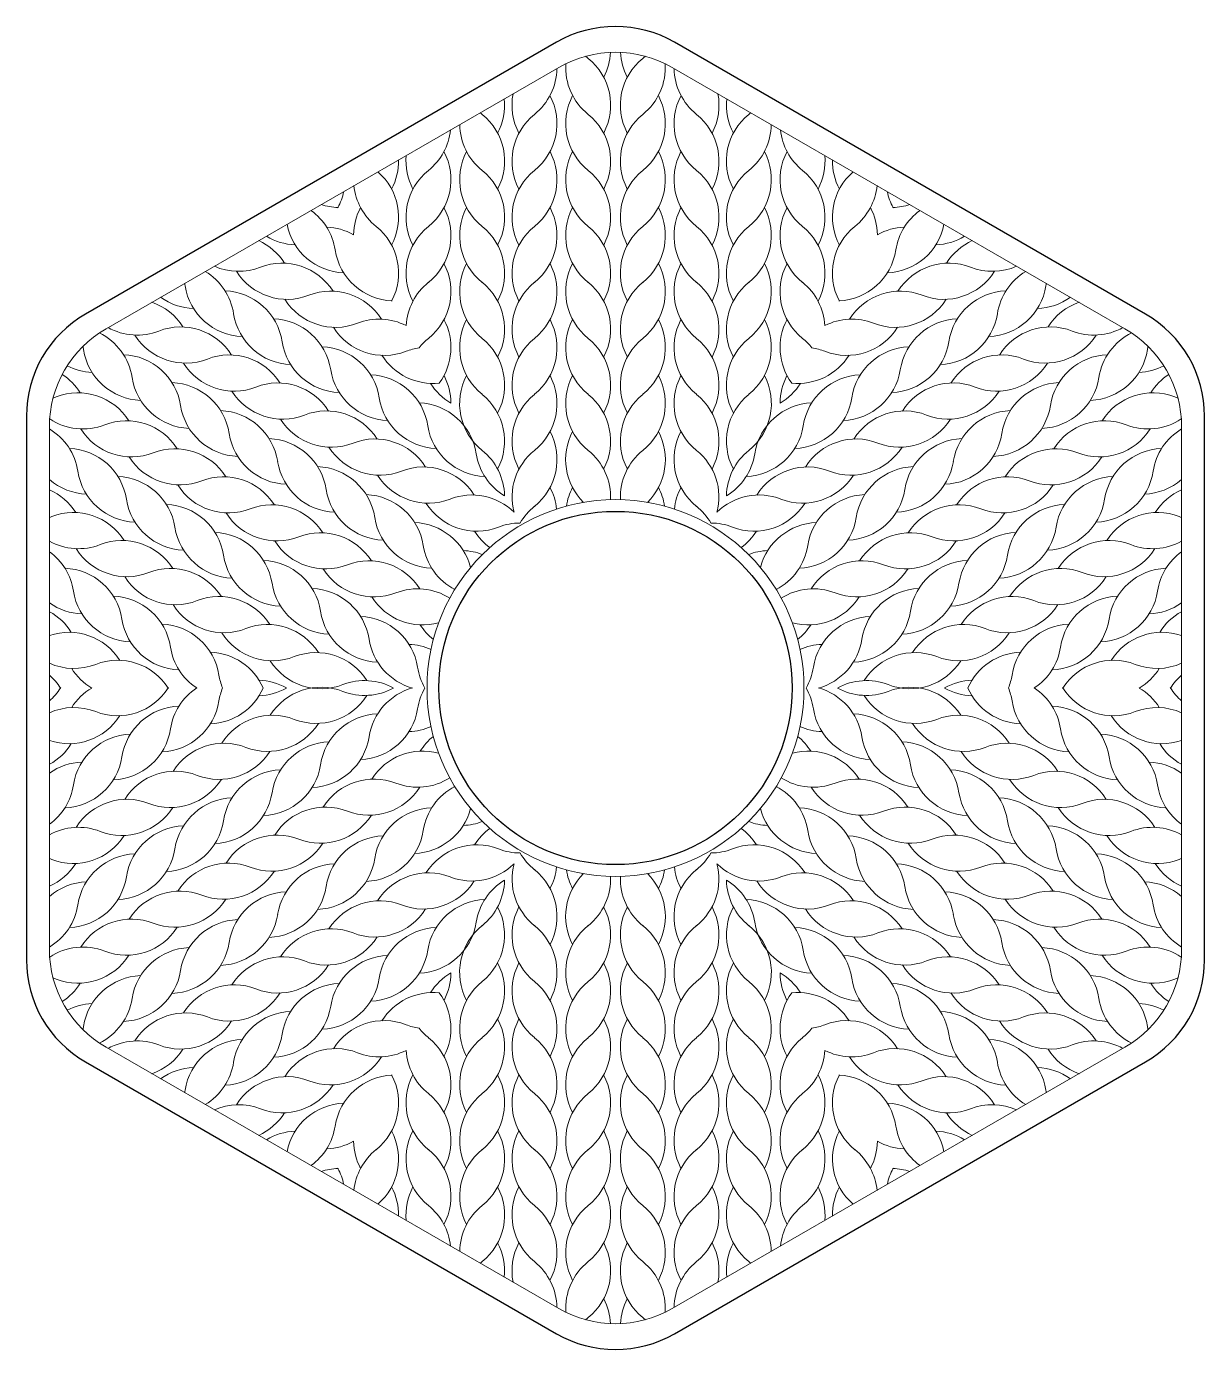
# Model space of a CAD drawing. Header units: millimetres. Extents: x -446 to 815, y -612 to 225.
# Drawn here: x -33.8 to 41.2, y -521.5 to -437.2 of the extents above; entities that cross this region are included whole.
import ezdxf

# ---------------------------------------------------------------- set-up
doc = ezdxf.new("R2010")
doc.units = ezdxf.units.MM
doc.layers.get('0').update_dxf_attribs({"color": 1, "true_color": 0xff0000})
doc.layers.add('Vector Engrave', color=5, linetype='Continuous', lineweight=0, true_color=0x0000ff)

msp = doc.modelspace()

# ---------------------------------------------------------------- linework, layer by layer
for p, q in [((0, -438.253), (-30, -455.574)), ((37.5, -455.574), (7.5, -438.253)), ((-33.75, -462.069), (-33.75, -496.71)), ((41.25, -496.71), (41.25, -462.069)), ((-30, -503.205), (0, -520.526)), ((7.5, -520.526), (37.5, -503.205))]:
    msp.add_line(p, q)
msp.add_circle((3.75, -479.389), 11.25)
for centre, start, end in [((3.75, -444.748), 60, 120), ((-26.25, -462.069), 120, 180), ((33.75, -462.069), 360, 60), ((-26.25, -496.71), 180, 240), ((33.75, -496.71), 300, 360), ((3.75, -514.03), 240, 300)]:
    msp.add_arc(centre, 7.5, start, end)
at = {"layer": 'Vector Engrave'}
for p, q in [((-28.686, -456.501), (0.146, -439.855)), ((7.354, -439.855), (36.186, -456.501)), ((-32.29, -496.035), (-32.29, -462.743)), ((39.79, -462.743), (39.79, -496.035)), ((0.146, -518.924), (-28.686, -502.278)), ((36.186, -502.278), (7.354, -518.924))]:
    msp.add_line(p, q, dxfattribs=at)
msp.add_circle((3.75, -479.389), 12, dxfattribs=at)
for centre, radius, start, end in [((3.75, -446.097), 7.208, 60, 120), ((-0.382, -438.693), 3.823, 332.17822, 356.95643), ((7.882, -438.693), 3.823, 183.04357, 207.82178), ((-3.803, -439.865), 3.823, 308.75462, 359.06082), ((4.403, -439.865), 3.823, 176.32146, 231.24538), ((4.403, -436.298), 3.823, 228.11206, 231.24538), ((-0.383, -442.26), 3.823, 332.17822, 51.24538), ((7.883, -442.26), 3.823, 128.75462, 207.82178), ((3.097, -436.298), 3.823, 308.75462, 311.88794), ((3.097, -439.865), 3.823, 308.75462, 3.67854), ((11.303, -439.865), 3.823, 180.93918, 231.24538), ((0.983, -442.26), 3.823, 169.12812, 207.82178), ((6.517, -442.26), 3.823, 332.17822, 10.87188), ((-7.133, -442.26), 3.823, 332.17822, 5.97764), ((-3.802, -443.433), 3.823, 308.75462, 27.82178), ((4.402, -443.433), 3.823, 152.17822, 231.24538), ((3.098, -443.433), 3.823, 308.75462, 27.82178), ((11.302, -443.433), 3.823, 152.17822, 231.24538), ((14.633, -442.26), 3.823, 174.02236, 207.82178), ((-2.347, -439.865), 3.823, 228.89179, 231.24538), ((-7.133, -445.828), 3.823, 332.17822, 51.24538), ((0.983, -445.828), 3.823, 128.75462, 207.82178), ((-0.383, -445.828), 3.823, 332.17822, 51.24538), ((7.883, -445.828), 3.823, 128.75462, 207.82178), ((6.517, -445.828), 3.823, 332.17822, 51.24538), ((14.633, -445.828), 3.823, 128.75462, 207.82178), ((9.847, -439.865), 3.823, 308.75462, 311.10821), ((-10.552, -443.433), 3.823, 308.75462, 353.92928), ((-2.348, -443.433), 3.823, 181.03631, 231.24538), ((9.848, -443.433), 3.823, 308.75462, 358.96369), ((18.052, -443.433), 3.823, 186.07072, 231.24538), ((-13.883, -445.828), 3.823, 332.17822, 1.18963), ((-5.767, -445.828), 3.823, 174.56955, 207.82178), ((-10.551, -447), 3.823, 308.75462, 27.82178), ((-2.349, -447), 3.823, 152.17822, 231.24538), ((-3.801, -447), 3.823, 308.75462, 27.82178), ((4.401, -447), 3.823, 152.17822, 231.24538), ((3.099, -447), 3.823, 308.75462, 27.82178), ((11.301, -447), 3.823, 152.17822, 231.24538), ((9.849, -447), 3.823, 308.75462, 27.82178), ((18.051, -447), 3.823, 152.17822, 231.24538), ((13.267, -445.828), 3.823, 332.17822, 5.43045), ((21.383, -445.828), 3.823, 178.81037, 207.82178), ((-13.884, -449.395), 3.823, 332.17822, 49.03373), ((-5.766, -449.395), 3.823, 128.75462, 207.82178), ((-7.134, -449.395), 3.823, 332.17822, 51.24538), ((0.984, -449.395), 3.823, 128.75462, 207.82178), ((-0.384, -449.395), 3.823, 332.17822, 51.24538), ((7.884, -449.395), 3.823, 128.75462, 207.82178), ((6.516, -449.395), 3.823, 332.17822, 51.24538), ((14.634, -449.395), 3.823, 128.75462, 207.82178), ((13.266, -449.395), 3.823, 332.17822, 51.24538), ((21.384, -449.395), 3.823, 130.96627, 207.82178), ((-9.099, -447), 3.823, 185.83059, 231.24538), ((16.599, -447), 3.823, 308.75462, 354.16941), ((-17.301, -447), 3.823, 332.18522, 348.43733), ((24.801, -447), 3.823, 191.56267, 207.81478), ((-17.876, -452.067), 3.823, 8.75462, 54.16941), ((-13.775, -444.964), 3.823, 251.56267, 267.81478), ((-10.686, -446.748), 3.823, 212.17822, 212.45282), ((-17.301, -450.567), 3.823, 27.54718, 27.82178), ((-9.099, -450.567), 3.823, 152.17822, 179.19403), ((-10.551, -450.567), 3.823, 308.75462, 27.82178), ((-2.349, -450.567), 3.823, 152.17822, 231.24538), ((-3.801, -450.567), 3.823, 308.75462, 27.82178), ((4.401, -450.567), 3.823, 152.17822, 231.24538), ((3.099, -450.567), 3.823, 308.75462, 27.82178), ((11.301, -450.567), 3.823, 152.17822, 231.24538), ((9.849, -450.567), 3.823, 308.75462, 27.82178), ((18.051, -450.567), 3.823, 152.17822, 231.24538), ((16.599, -450.567), 3.823, 0.80597, 27.82178), ((24.801, -450.567), 3.823, 152.17822, 152.45282), ((18.186, -446.748), 3.823, 327.54718, 327.82178), ((21.275, -444.964), 3.823, 272.18522, 288.43733), ((25.376, -452.067), 3.823, 125.83059, 171.24538), ((-13.409, -449.121), 3.823, 190.96627, 267.82178), ((-14.786, -453.85), 3.823, 60.80597, 87.82178), ((-13.885, -452.962), 3.823, 332.17822, 51.24538), ((-5.765, -452.962), 3.823, 128.75462, 207.82178), ((-7.135, -452.962), 3.823, 332.17822, 51.24538), ((0.985, -452.962), 3.823, 128.75462, 207.82178), ((-0.385, -452.962), 3.823, 332.17822, 51.24538), ((7.885, -452.962), 3.823, 128.75462, 207.82178), ((6.515, -452.962), 3.823, 332.17822, 51.24538), ((14.635, -452.962), 3.823, 128.75462, 207.82178), ((13.265, -452.962), 3.823, 332.17822, 51.24538), ((21.385, -452.962), 3.823, 128.75462, 207.82178), ((22.286, -453.85), 3.823, 92.17822, 119.19403), ((20.909, -449.121), 3.823, 272.17822, 349.03373), ((-20.557, -454.367), 3.823, 32.17822, 65.43045), ((-16.499, -447.338), 3.823, 238.81037, 267.82178), ((23.999, -447.338), 3.823, 272.17822, 301.18963), ((28.057, -454.367), 3.823, 114.56955, 147.82178), ((-10.319, -450.904), 3.823, 188.75462, 267.82178), ((17.819, -450.904), 3.823, 272.17822, 351.24538), ((-20.238, -449.025), 3.823, 246.07072, 291.24538), ((-17.468, -456.151), 3.823, 32.17822, 111.24538), ((-10.55, -454.134), 3.823, 308.75462, 27.82178), ((-2.35, -454.134), 3.823, 152.17822, 231.24538), ((-3.8, -454.134), 3.823, 308.75462, 27.82178), ((4.4, -454.134), 3.823, 152.17822, 231.24538), ((3.1, -454.134), 3.823, 308.75462, 27.82178), ((11.3, -454.134), 3.823, 152.17822, 231.24538), ((9.85, -454.134), 3.823, 308.75462, 27.82178), ((18.05, -454.134), 3.823, 152.17822, 231.24538), ((24.968, -456.151), 3.823, 68.75462, 147.82178), ((27.738, -449.025), 3.823, 248.75462, 293.92928), ((-24.341, -456.13), 3.823, 8.75462, 58.96369), ((-17.15, -450.809), 3.823, 212.17822, 291.24538), ((24.65, -450.809), 3.823, 248.75462, 327.82178), ((31.841, -456.13), 3.823, 121.03631, 171.24538), ((-27.43, -454.347), 3.823, 8.75462, 11.10821), ((-19.874, -453.183), 3.823, 188.75462, 267.82178), ((-21.251, -457.913), 3.823, 8.75462, 87.82178), ((-14.379, -457.935), 3.823, 32.17822, 111.24538), ((-5.765, -456.529), 3.823, 128.75462, 176.56114), ((-7.135, -456.529), 3.823, 332.17822, 51.24538), ((0.985, -456.529), 3.823, 128.75462, 207.82178), ((-0.385, -456.529), 3.823, 332.17822, 51.24538), ((7.885, -456.529), 3.823, 128.75462, 207.82178), ((6.515, -456.529), 3.823, 332.17822, 51.24538), ((14.635, -456.529), 3.823, 128.75462, 207.82178), ((13.265, -456.529), 3.823, 3.43886, 51.24538), ((21.879, -457.935), 3.823, 68.75462, 147.82178), ((28.751, -457.913), 3.823, 92.17822, 171.24538), ((27.374, -453.183), 3.823, 272.17822, 351.24538), ((34.93, -454.347), 3.823, 168.89179, 171.24538), ((-27.021, -458.428), 3.823, 32.17822, 70.87188), ((-22.963, -451.4), 3.823, 234.02236, 267.82178), ((-14.061, -452.593), 3.823, 212.17822, 291.24538), ((21.561, -452.593), 3.823, 248.75462, 327.82178), ((30.463, -451.4), 3.823, 272.17822, 305.97764), ((34.521, -458.428), 3.823, 109.12812, 147.82178), ((-16.784, -454.966), 3.823, 188.75462, 267.82178), ((-18.161, -459.696), 3.823, 8.75462, 87.82178), ((-11.29, -459.719), 3.823, 63.43886, 111.24538), ((-10.55, -457.701), 3.823, 323.75231, 27.82178), ((-2.35, -457.701), 3.823, 152.17822, 231.24538), ((-3.8, -457.701), 3.823, 308.75462, 27.82178), ((4.4, -457.701), 3.823, 152.17822, 231.24538), ((3.1, -457.701), 3.823, 308.75462, 27.82178), ((11.3, -457.701), 3.823, 152.17822, 231.24538), ((9.85, -457.701), 3.823, 308.75462, 27.82178), ((18.05, -457.701), 3.823, 152.17822, 216.24769), ((18.79, -459.719), 3.823, 68.75462, 116.56114), ((25.661, -459.696), 3.823, 92.17822, 171.24538), ((24.284, -454.966), 3.823, 272.17822, 351.24538), ((-25.082, -462.743), 7.208, 120, 180), ((-30.805, -460.193), 3.823, 8.75462, 63.67854), ((-26.702, -453.087), 3.823, 240.93918, 291.24538), ((-23.932, -460.213), 3.823, 32.17822, 111.24538), ((-10.972, -454.377), 3.823, 212.17822, 291.24538), ((18.472, -454.377), 3.823, 248.75462, 327.82178), ((31.432, -460.213), 3.823, 68.75462, 147.82178), ((34.202, -453.087), 3.823, 248.75462, 299.06082), ((38.305, -460.193), 3.823, 116.32146, 171.24538), ((32.582, -462.743), 7.208, 360, 60), ((-33.895, -458.41), 3.823, 8.75462, 11.88794), ((-23.613, -454.871), 3.823, 212.17822, 291.24538), ((-13.694, -456.749), 3.823, 188.75462, 267.82178), ((-5.764, -460.097), 3.823, 128.75462, 141.59531), ((-7.136, -460.097), 3.823, 332.17822, 51.24538), ((0.986, -460.097), 3.823, 128.75462, 207.82178), ((-0.386, -460.097), 3.823, 332.17822, 51.24538), ((7.886, -460.097), 3.823, 128.75462, 207.82178), ((6.514, -460.097), 3.823, 332.17822, 51.24538), ((14.636, -460.097), 3.823, 128.75462, 207.82178), ((13.264, -460.097), 3.823, 38.40469, 51.24538), ((21.194, -456.749), 3.823, 272.17822, 351.24538), ((31.113, -454.871), 3.823, 248.75462, 327.82178), ((41.395, -458.41), 3.823, 168.11206, 171.24538), ((-26.338, -457.246), 3.823, 188.75462, 267.82178), ((-27.716, -461.976), 3.823, 8.75462, 87.82178), ((-20.843, -461.997), 3.823, 32.17822, 111.24538), ((-15.072, -461.479), 3.823, 8.75462, 87.82178), ((-7.883, -456.162), 3.823, 212.17822, 276.24769), ((-8.201, -461.504), 3.823, 98.40469, 111.24538), ((15.383, -456.162), 3.823, 263.75231, 327.82178), ((15.701, -461.504), 3.823, 68.75462, 81.59531), ((22.572, -461.479), 3.823, 92.17822, 171.24538), ((28.343, -461.997), 3.823, 68.75462, 147.82178), ((35.216, -461.976), 3.823, 92.17822, 171.24538), ((33.838, -457.246), 3.823, 272.17822, 351.24538), ((-29.428, -455.463), 3.823, 243.04357, 267.82178), ((-20.525, -456.655), 3.823, 212.17822, 291.24538), ((-10.605, -458.532), 3.823, 188.75462, 267.82178), ((18.105, -458.532), 3.823, 272.17822, 351.24538), ((28.025, -456.655), 3.823, 248.75462, 327.82178), ((36.928, -455.463), 3.823, 272.17822, 296.95643), ((-33.56, -462.62), 3.823, 32.17822, 56.95643), ((-23.249, -459.029), 3.823, 188.75462, 267.82178), ((-24.626, -463.759), 3.823, 8.75462, 87.82178), ((-17.754, -463.781), 3.823, 32.17822, 111.24538), ((-11.982, -463.262), 3.823, 8.75462, 87.82178), ((-4.794, -457.946), 3.823, 212.17822, 239.63309), ((-10.549, -461.269), 3.823, 0.36691, 27.82178), ((-2.351, -461.269), 3.823, 152.17822, 231.24538), ((-3.799, -461.269), 3.823, 308.75462, 27.82178), ((4.399, -461.269), 3.823, 152.17822, 231.24538), ((3.101, -461.269), 3.823, 308.75462, 27.82178), ((11.299, -461.269), 3.823, 152.17822, 231.24538), ((9.851, -461.269), 3.823, 308.75462, 27.82178), ((18.049, -461.269), 3.823, 152.17822, 179.63309), ((12.294, -457.946), 3.823, 300.36691, 327.82178), ((19.482, -463.262), 3.823, 92.17822, 171.24538), ((25.254, -463.781), 3.823, 68.75462, 147.82178), ((32.126, -463.759), 3.823, 92.17822, 171.24538), ((30.749, -459.029), 3.823, 272.17822, 351.24538), ((41.06, -462.62), 3.823, 123.04357, 147.82178), ((-33.241, -457.278), 3.823, 288.11206, 291.24538), ((-30.471, -464.404), 3.823, 32.17822, 111.24538), ((-17.436, -458.439), 3.823, 212.17822, 291.24538), ((-7.515, -460.315), 3.823, 188.75462, 267.82178), ((-7.137, -463.664), 3.823, 332.17822, 51.24538), ((0.987, -463.664), 3.823, 128.75462, 207.82178), ((-0.387, -463.664), 3.823, 332.17822, 51.24538), ((7.887, -463.664), 3.823, 128.75462, 207.82178), ((6.513, -463.664), 3.823, 332.17822, 51.24538), ((14.637, -463.664), 3.823, 128.75462, 207.82178), ((15.015, -460.315), 3.823, 272.17822, 351.24538), ((24.936, -458.439), 3.823, 248.75462, 327.82178), ((37.971, -464.404), 3.823, 68.75462, 147.82178), ((40.741, -457.278), 3.823, 248.75462, 251.88794), ((-20.159, -460.812), 3.823, 188.75462, 267.82178), ((-21.536, -465.542), 3.823, 8.75462, 87.82178), ((-14.665, -465.565), 3.823, 32.17822, 111.24538), ((-8.892, -465.045), 3.823, 8.75462, 87.82178), ((16.392, -465.045), 3.823, 92.17822, 171.24538), ((22.165, -465.565), 3.823, 68.75462, 147.82178), ((29.036, -465.542), 3.823, 92.17822, 171.24538), ((27.659, -460.812), 3.823, 272.17822, 351.24538), ((-30.152, -459.062), 3.823, 236.32146, 291.24538), ((-27.382, -466.188), 3.823, 32.17822, 111.24538), ((-14.347, -460.223), 3.823, 212.17822, 291.24538), ((-4.426, -462.099), 3.823, 188.75462, 267.82178), ((11.926, -462.099), 3.823, 272.17822, 351.24538), ((21.847, -460.223), 3.823, 248.75462, 327.82178), ((34.882, -466.188), 3.823, 68.75462, 147.82178), ((37.652, -459.062), 3.823, 248.75462, 303.67854), ((-34.255, -466.168), 3.823, 8.75462, 59.06082), ((-27.063, -460.846), 3.823, 212.17822, 291.24538), ((-17.069, -462.595), 3.823, 188.75462, 267.82178), ((-18.447, -467.325), 3.823, 8.75462, 87.82178), ((-11.576, -467.349), 3.823, 32.17822, 111.24538), ((-3.798, -464.836), 3.823, 308.75462, 27.82178), ((4.398, -464.836), 3.823, 152.17822, 225.50149), ((3.102, -464.836), 3.823, 314.49851, 27.82178), ((11.298, -464.836), 3.823, 152.17822, 231.24538), ((19.076, -467.349), 3.823, 68.75462, 147.82178), ((25.947, -467.325), 3.823, 92.17822, 171.24538), ((24.569, -462.595), 3.823, 272.17822, 351.24538), ((34.563, -460.846), 3.823, 248.75462, 327.82178), ((41.755, -466.168), 3.823, 120.93918, 171.24538), ((-31.166, -467.951), 3.823, 8.75462, 87.82178), ((-24.293, -467.972), 3.823, 32.17822, 111.24538), ((-11.258, -462.007), 3.823, 212.17822, 291.24538), ((-7.137, -467.231), 3.823, 1.18068, 51.24538), ((0.987, -467.231), 3.823, 128.75462, 194.65474), ((-0.387, -467.231), 3.823, 357.56156, 51.24538), ((7.887, -467.231), 3.823, 128.75462, 182.43844), ((6.513, -467.231), 3.823, 345.34526, 51.24538), ((14.637, -467.231), 3.823, 128.75462, 178.81932), ((18.758, -462.007), 3.823, 248.75462, 327.82178), ((31.793, -467.972), 3.823, 68.75462, 147.82178), ((38.666, -467.951), 3.823, 92.17822, 171.24538), ((-23.975, -462.63), 3.823, 212.17822, 291.24538), ((-13.98, -464.378), 3.823, 188.75462, 267.82178), ((-1.336, -463.882), 3.823, 188.75462, 238.81932), ((8.836, -463.882), 3.823, 301.18068, 351.24538), ((21.48, -464.378), 3.823, 272.17822, 351.24538), ((31.475, -462.63), 3.823, 248.75462, 327.82178), ((-26.699, -465.004), 3.823, 188.75462, 267.82178), ((-28.076, -469.734), 3.823, 8.75462, 87.82178), ((-21.204, -469.756), 3.823, 32.17822, 111.24538), ((-15.357, -469.108), 3.823, 8.75462, 87.82178), ((-8.169, -463.791), 3.823, 212.17822, 291.24538), ((-8.487, -469.133), 3.823, 32.17822, 111.24538), ((15.987, -469.133), 3.823, 68.75462, 147.82178), ((15.669, -463.791), 3.823, 248.75462, 327.82178), ((22.857, -469.108), 3.823, 92.17822, 171.24538), ((28.704, -469.756), 3.823, 68.75462, 147.82178), ((35.576, -469.734), 3.823, 92.17822, 171.24538), ((34.199, -465.004), 3.823, 272.17822, 351.24538), ((-29.788, -463.221), 3.823, 229.12812, 267.82178), ((-33.846, -470.25), 3.823, 32.17822, 65.97764), ((-20.886, -464.415), 3.823, 212.17822, 291.24538), ((-10.89, -466.161), 3.823, 188.75462, 267.82178), ((-3.798, -468.403), 3.823, 6.21055, 27.82178), ((4.398, -468.403), 3.823, 152.17822, 170.98814), ((3.102, -468.403), 3.823, 9.01186, 27.82178), ((11.298, -468.403), 3.823, 152.17822, 173.78945), ((18.39, -466.161), 3.823, 272.17822, 351.24538), ((28.386, -464.415), 3.823, 248.75462, 327.82178), ((37.288, -463.221), 3.823, 272.17822, 310.87188), ((41.346, -470.25), 3.823, 114.02236, 147.82178), ((-23.609, -466.788), 3.823, 188.75462, 267.82178), ((-24.986, -471.517), 3.823, 8.75462, 87.82178), ((-18.115, -471.541), 3.823, 32.17822, 111.24538), ((-12.267, -470.891), 3.823, 8.75462, 87.82178), ((-5.08, -465.576), 3.823, 212.17822, 291.24538), ((-5.398, -470.917), 3.823, 45.34526, 111.24538), ((12.898, -470.917), 3.823, 68.75462, 134.65474), ((12.58, -465.576), 3.823, 248.75462, 327.82178), ((19.767, -470.891), 3.823, 92.17822, 171.24538), ((25.615, -471.541), 3.823, 68.75462, 147.82178), ((32.486, -471.517), 3.823, 92.17822, 171.24538), ((31.109, -466.788), 3.823, 272.17822, 351.24538), ((-33.527, -464.908), 3.823, 288.89179, 291.24538), ((-30.757, -472.034), 3.823, 32.17822, 111.24538), ((-17.797, -466.199), 3.823, 212.17822, 291.24538), ((-7.801, -467.944), 3.823, 188.75462, 267.82178), ((0.988, -470.798), 3.823, 128.75462, 149.86267), ((6.512, -470.798), 3.823, 30.13733, 51.24538), ((15.301, -467.944), 3.823, 272.17822, 351.24538), ((25.297, -466.199), 3.823, 248.75462, 327.82178), ((38.257, -472.034), 3.823, 68.75462, 147.82178), ((41.027, -464.908), 3.823, 248.75462, 251.10821), ((-20.519, -468.571), 3.823, 188.75462, 267.82178), ((-9.178, -472.674), 3.823, 14.49851, 87.82178), ((-1.991, -467.36), 3.823, 212.17822, 233.78945), ((-2.309, -472.702), 3.823, 90.13733, 111.24538), ((9.809, -472.702), 3.823, 68.75462, 89.86267), ((9.491, -467.36), 3.823, 306.21055, 327.82178), ((16.678, -472.674), 3.823, 92.17822, 165.50149), ((28.019, -468.571), 3.823, 272.17822, 351.24538), ((-30.438, -466.692), 3.823, 241.03631, 291.24538), ((-27.668, -473.818), 3.823, 32.17822, 111.24538), ((-21.897, -473.3), 3.823, 8.75462, 87.82178), ((-14.708, -467.983), 3.823, 212.17822, 291.24538), ((-15.026, -473.325), 3.823, 32.17822, 111.24538), ((22.526, -473.325), 3.823, 68.75462, 147.82178), ((22.208, -467.983), 3.823, 248.75462, 327.82178), ((29.397, -473.3), 3.823, 92.17822, 171.24538), ((35.168, -473.818), 3.823, 68.75462, 147.82178), ((37.938, -466.692), 3.823, 248.75462, 298.96369), ((-34.541, -473.797), 3.823, 8.75462, 53.92928), ((-27.35, -468.476), 3.823, 212.17822, 291.24538), ((-17.43, -470.354), 3.823, 188.75462, 267.82178), ((-4.711, -469.727), 3.823, 188.75462, 242.43844), ((-6.088, -474.457), 3.823, 69.01186, 87.82178), ((13.588, -474.457), 3.823, 92.17822, 110.98814), ((12.211, -469.727), 3.823, 297.56156, 351.24538), ((24.93, -470.354), 3.823, 272.17822, 351.24538), ((34.85, -468.476), 3.823, 248.75462, 327.82178), ((42.041, -473.797), 3.823, 126.07072, 171.24538), ((-31.451, -475.58), 3.823, 8.75462, 87.82178), ((-24.579, -475.602), 3.823, 32.17822, 111.24538), ((-18.807, -475.083), 3.823, 8.75462, 87.82178), ((-11.619, -469.767), 3.823, 212.17822, 291.24538), ((-11.937, -475.109), 3.823, 32.17822, 111.24538), ((19.437, -475.109), 3.823, 68.75462, 147.82178), ((19.119, -469.767), 3.823, 248.75462, 327.82178), ((26.307, -475.083), 3.823, 92.17822, 171.24538), ((32.079, -475.602), 3.823, 68.75462, 147.82178), ((38.951, -475.58), 3.823, 92.17822, 171.24538), ((-24.261, -470.26), 3.823, 212.17822, 291.24538), ((-14.34, -472.137), 3.823, 188.75462, 267.82178), ((21.84, -472.137), 3.823, 272.17822, 351.24538), ((31.761, -470.26), 3.823, 248.75462, 327.82178), ((-26.984, -472.633), 3.823, 188.75462, 267.82178), ((-28.361, -477.363), 3.823, 8.75462, 87.82178), ((-21.49, -477.386), 3.823, 32.17822, 111.24538), ((-15.717, -476.867), 3.823, 8.75462, 87.82178), ((-8.53, -471.551), 3.823, 212.17822, 285.50149), ((-8.848, -476.893), 3.823, 57.56156, 111.24538), ((16.348, -476.893), 3.823, 68.75462, 122.43844), ((16.03, -471.551), 3.823, 254.49851, 327.82178), ((23.217, -476.867), 3.823, 92.17822, 171.24538), ((28.99, -477.386), 3.823, 68.75462, 147.82178), ((35.861, -477.363), 3.823, 92.17822, 171.24538), ((34.484, -472.633), 3.823, 272.17822, 351.24538), ((-30.074, -470.85), 3.823, 234.56955, 267.82178), ((-21.172, -472.044), 3.823, 212.17822, 291.24538), ((-11.251, -473.92), 3.823, 188.75462, 267.82178), ((18.751, -473.92), 3.823, 272.17822, 351.24538), ((28.672, -472.044), 3.823, 248.75462, 327.82178), ((37.574, -470.85), 3.823, 272.17822, 305.43045), ((-34.132, -477.88), 3.823, 32.17822, 61.18963), ((-23.894, -474.416), 3.823, 188.75462, 267.82178), ((-25.272, -479.146), 3.823, 8.75462, 87.82178), ((-18.401, -479.17), 3.823, 32.17822, 111.24538), ((-12.628, -478.65), 3.823, 8.75462, 87.82178), ((20.128, -478.65), 3.823, 92.17822, 171.24538), ((25.901, -479.17), 3.823, 68.75462, 147.82178), ((32.772, -479.146), 3.823, 92.17822, 171.24538), ((31.394, -474.416), 3.823, 272.17822, 351.24538), ((41.632, -477.88), 3.823, 118.81037, 147.82178), ((-31.043, -479.664), 3.823, 32.17822, 109.03373), ((-18.083, -473.829), 3.823, 212.17822, 291.24538), ((-5.441, -473.335), 3.823, 212.17822, 230.98814), ((12.941, -473.335), 3.823, 309.01186, 327.82178), ((25.583, -473.829), 3.823, 248.75462, 327.82178), ((38.543, -479.664), 3.823, 70.96627, 147.82178), ((-20.805, -476.199), 3.823, 188.75462, 236.56114), ((-8.161, -475.703), 3.823, 188.75462, 254.65474), ((-9.538, -480.433), 3.823, 66.21055, 87.82178), ((17.038, -480.433), 3.823, 92.17822, 113.78945), ((15.661, -475.703), 3.823, 285.34526, 351.24538), ((28.305, -476.199), 3.823, 303.43886, 351.24538), ((-30.725, -474.322), 3.823, 245.83059, 291.24538), ((-27.954, -481.448), 3.823, 32.17822, 111.24538), ((-22.182, -480.929), 3.823, 23.75231, 87.82178), ((-14.994, -475.613), 3.823, 212.17822, 291.24538), ((-15.312, -480.955), 3.823, 32.17822, 111.24538), ((22.812, -480.955), 3.823, 68.75462, 147.82178), ((22.494, -475.613), 3.823, 248.75462, 327.82178), ((29.682, -480.929), 3.823, 92.17822, 156.24769), ((35.454, -481.448), 3.823, 68.75462, 147.82178), ((38.225, -474.322), 3.823, 248.75462, 294.16941), ((-34.826, -481.426), 3.823, 32.18522, 48.43733), ((-27.636, -476.106), 3.823, 212.17822, 239.19403), ((-17.715, -477.982), 3.823, 188.75462, 201.59531), ((-5.071, -477.486), 3.823, 188.75462, 209.86267), ((12.571, -477.486), 3.823, 330.13733, 351.24538), ((25.215, -477.982), 3.823, 338.40469, 351.24538), ((35.136, -476.106), 3.823, 300.80597, 327.82178), ((42.326, -481.426), 3.823, 131.56267, 147.81478), ((-34.826, -477.353), 3.823, 311.56267, 327.81478), ((-31.736, -483.209), 3.823, 87.54718, 87.82178), ((-31.736, -475.57), 3.823, 272.17822, 272.45282), ((-27.636, -482.673), 3.823, 120.80597, 147.82178), ((-27.954, -477.331), 3.823, 248.75462, 327.82178), ((-20.805, -482.579), 3.823, 123.43886, 171.24538), ((-22.182, -477.85), 3.823, 272.17822, 336.24769), ((-17.715, -480.796), 3.823, 158.40469, 171.24538), ((-19.092, -482.712), 3.823, 60.36691, 87.82178), ((-19.092, -476.067), 3.823, 272.17822, 299.63309), ((-14.994, -483.166), 3.823, 68.75462, 147.82178), ((-12.223, -482.739), 3.823, 61.18068, 111.24538), ((-12.223, -476.04), 3.823, 248.75462, 298.81932), ((-8.161, -483.076), 3.823, 105.34526, 171.24538), ((-5.071, -481.293), 3.823, 150.13733, 171.24538), ((12.571, -481.293), 3.823, 8.75462, 29.86267), ((15.661, -483.076), 3.823, 8.75462, 74.65474), ((19.723, -482.739), 3.823, 68.75462, 118.81932), ((19.723, -476.04), 3.823, 241.18068, 291.24538), ((22.494, -483.166), 3.823, 32.17822, 111.24538), ((26.592, -482.712), 3.823, 92.17822, 119.63309), ((26.592, -476.067), 3.823, 240.36691, 267.82178), ((29.682, -477.85), 3.823, 203.75231, 267.82178), ((25.215, -480.796), 3.823, 8.75462, 21.59531), ((28.305, -482.579), 3.823, 8.75462, 56.56114), ((35.454, -477.331), 3.823, 212.17822, 291.24538), ((35.136, -482.673), 3.823, 32.17822, 59.19403), ((39.236, -475.57), 3.823, 267.54718, 267.82178), ((39.236, -483.209), 3.823, 92.17822, 92.45282), ((42.326, -477.353), 3.823, 212.18522, 228.43733), ((-25.272, -479.633), 3.823, 272.17822, 351.24538), ((-15.312, -477.824), 3.823, 248.75462, 327.82178), ((22.812, -477.824), 3.823, 212.17822, 291.24538), ((32.772, -479.633), 3.823, 188.75462, 267.82178), ((-30.725, -484.457), 3.823, 68.75462, 114.16941), ((-31.043, -479.115), 3.823, 250.96627, 327.82178), ((-23.894, -484.362), 3.823, 92.17822, 171.24538), ((-18.083, -484.95), 3.823, 68.75462, 147.82178), ((-11.251, -484.859), 3.823, 92.17822, 171.24538), ((-12.628, -480.129), 3.823, 272.17822, 351.24538), ((20.128, -480.129), 3.823, 188.75462, 267.82178), ((18.751, -484.859), 3.823, 8.75462, 87.82178), ((25.583, -484.95), 3.823, 32.17822, 111.24538), ((31.394, -484.362), 3.823, 8.75462, 87.82178), ((38.543, -479.115), 3.823, 212.17822, 289.03373), ((38.225, -484.457), 3.823, 65.83059, 111.24538), ((-28.361, -481.416), 3.823, 272.17822, 351.24538), ((-18.401, -479.608), 3.823, 248.75462, 327.82178), ((-9.538, -478.346), 3.823, 272.17822, 293.78945), ((17.038, -478.346), 3.823, 246.21055, 267.82178), ((25.901, -479.608), 3.823, 212.17822, 291.24538), ((35.861, -481.416), 3.823, 188.75462, 267.82178), ((-34.132, -480.899), 3.823, 298.81037, 327.82178), ((-26.984, -486.146), 3.823, 92.17822, 171.24538), ((-21.172, -486.734), 3.823, 68.75462, 147.82178), ((-14.34, -486.642), 3.823, 92.17822, 171.24538), ((-15.717, -481.912), 3.823, 272.17822, 351.24538), ((-5.441, -485.443), 3.823, 129.01186, 147.82178), ((12.941, -485.443), 3.823, 32.17822, 50.98814), ((23.217, -481.912), 3.823, 188.75462, 267.82178), ((21.84, -486.642), 3.823, 8.75462, 87.82178), ((28.672, -486.734), 3.823, 32.17822, 111.24538), ((34.484, -486.146), 3.823, 8.75462, 87.82178), ((41.632, -480.899), 3.823, 212.17822, 241.18963), ((-21.49, -481.392), 3.823, 248.75462, 327.82178), ((-8.53, -487.228), 3.823, 74.49851, 147.82178), ((16.03, -487.228), 3.823, 32.17822, 105.50149), ((28.99, -481.392), 3.823, 212.17822, 291.24538), ((-30.074, -487.929), 3.823, 92.17822, 125.43045), ((-31.451, -483.199), 3.823, 272.17822, 351.24538), ((-17.43, -488.425), 3.823, 92.17822, 171.24538), ((-18.807, -483.695), 3.823, 272.17822, 351.24538), ((26.307, -483.695), 3.823, 188.75462, 267.82178), ((24.93, -488.425), 3.823, 8.75462, 87.82178), ((38.951, -483.199), 3.823, 188.75462, 267.82178), ((37.574, -487.929), 3.823, 54.56955, 87.82178), ((-24.261, -488.518), 3.823, 68.75462, 147.82178), ((-24.579, -483.177), 3.823, 248.75462, 327.82178), ((-11.619, -489.012), 3.823, 68.75462, 147.82178), ((-8.848, -481.886), 3.823, 248.75462, 302.43844), ((16.348, -481.886), 3.823, 237.56156, 291.24538), ((19.119, -489.012), 3.823, 32.17822, 111.24538), ((32.079, -483.177), 3.823, 212.17822, 291.24538), ((31.761, -488.518), 3.823, 32.17822, 111.24538), ((-34.541, -484.982), 3.823, 306.07072, 351.24538), ((-21.897, -485.478), 3.823, 272.17822, 351.24538), ((-11.937, -483.67), 3.823, 248.75462, 327.82178), ((-4.711, -489.051), 3.823, 117.56156, 171.24538), ((12.211, -489.051), 3.823, 8.75462, 62.43844), ((19.437, -483.67), 3.823, 212.17822, 291.24538), ((29.397, -485.478), 3.823, 188.75462, 267.82178), ((42.041, -484.982), 3.823, 188.75462, 233.92928), ((-27.35, -490.303), 3.823, 68.75462, 147.82178), ((-27.668, -484.961), 3.823, 248.75462, 327.82178), ((-20.519, -490.208), 3.823, 92.17822, 171.24538), ((-14.708, -490.796), 3.823, 68.75462, 147.82178), ((-7.801, -490.835), 3.823, 92.17822, 171.24538), ((-9.178, -486.105), 3.823, 272.17822, 345.50149), ((16.678, -486.105), 3.823, 194.49851, 267.82178), ((15.301, -490.835), 3.823, 8.75462, 87.82178), ((22.208, -490.796), 3.823, 32.17822, 111.24538), ((28.019, -490.208), 3.823, 8.75462, 87.82178), ((35.168, -484.961), 3.823, 212.17822, 291.24538), ((34.85, -490.303), 3.823, 32.17822, 111.24538), ((-24.986, -487.261), 3.823, 272.17822, 351.24538), ((-15.026, -485.454), 3.823, 248.75462, 327.82178), ((-6.088, -484.322), 3.823, 272.17822, 290.98814), ((13.588, -484.322), 3.823, 249.01186, 267.82178), ((22.526, -485.454), 3.823, 212.17822, 291.24538), ((32.486, -487.261), 3.823, 188.75462, 267.82178), ((-30.438, -492.087), 3.823, 68.75462, 118.96369), ((-30.757, -486.745), 3.823, 248.75462, 327.82178), ((-23.609, -491.991), 3.823, 92.17822, 171.24538), ((-17.797, -492.58), 3.823, 68.75462, 147.82178), ((-10.89, -492.618), 3.823, 92.17822, 171.24538), ((-12.267, -487.888), 3.823, 272.17822, 351.24538), ((-1.991, -491.419), 3.823, 126.21055, 147.82178), ((9.491, -491.419), 3.823, 32.17822, 53.78945), ((19.767, -487.888), 3.823, 188.75462, 267.82178), ((18.39, -492.618), 3.823, 8.75462, 87.82178), ((25.297, -492.58), 3.823, 32.17822, 111.24538), ((31.109, -491.991), 3.823, 8.75462, 87.82178), ((38.257, -486.745), 3.823, 212.17822, 291.24538), ((37.938, -492.087), 3.823, 61.03631, 111.24538), ((-28.076, -489.044), 3.823, 272.17822, 351.24538), ((-18.115, -487.238), 3.823, 248.75462, 327.82178), ((-5.08, -493.203), 3.823, 68.75462, 147.82178), ((-2.309, -486.077), 3.823, 248.75462, 269.86267), ((9.809, -486.077), 3.823, 270.13733, 291.24538), ((12.58, -493.203), 3.823, 32.17822, 111.24538), ((25.615, -487.238), 3.823, 212.17822, 291.24538), ((35.576, -489.044), 3.823, 188.75462, 267.82178), ((-33.527, -493.871), 3.823, 68.75462, 71.10821), ((-26.699, -493.774), 3.823, 92.17822, 171.24538), ((-15.357, -489.671), 3.823, 272.17822, 351.24538), ((0.988, -487.981), 3.823, 210.13733, 231.24538), ((6.512, -487.981), 3.823, 308.75462, 329.86267), ((22.857, -489.671), 3.823, 188.75462, 267.82178), ((34.199, -493.774), 3.823, 8.75462, 87.82178), ((41.027, -493.871), 3.823, 108.89179, 111.24538), ((-33.846, -488.529), 3.823, 294.02236, 327.82178), ((-20.886, -494.364), 3.823, 68.75462, 147.82178), ((-21.204, -489.022), 3.823, 248.75462, 327.82178), ((-13.98, -494.401), 3.823, 92.17822, 171.24538), ((-8.169, -494.987), 3.823, 68.75462, 147.82178), ((-5.398, -487.861), 3.823, 248.75462, 314.65474), ((0.987, -491.548), 3.823, 165.34526, 231.24538), ((-3.798, -493.943), 3.823, 332.17822, 51.24538), ((-3.798, -490.376), 3.823, 332.17822, 353.78945), ((4.398, -493.943), 3.823, 134.49851, 207.82178), ((4.398, -490.376), 3.823, 189.01186, 207.82178), ((3.102, -493.943), 3.823, 332.17822, 45.50149), ((3.102, -490.376), 3.823, 332.17822, 350.98814), ((11.298, -493.943), 3.823, 128.75462, 207.82178), ((11.298, -490.376), 3.823, 186.21055, 207.82178), ((6.513, -491.548), 3.823, 308.75462, 14.65474), ((12.898, -487.861), 3.823, 225.34526, 291.24538), ((15.669, -494.987), 3.823, 32.17822, 111.24538), ((21.48, -494.401), 3.823, 8.75462, 87.82178), ((28.704, -489.022), 3.823, 212.17822, 291.24538), ((28.386, -494.364), 3.823, 32.17822, 111.24538), ((41.346, -488.529), 3.823, 212.17822, 245.97764), ((-29.788, -495.557), 3.823, 92.17822, 130.87188), ((-31.166, -490.828), 3.823, 272.17822, 351.24538), ((-18.447, -491.454), 3.823, 272.17822, 351.24538), ((-8.487, -489.645), 3.823, 248.75462, 327.82178), ((-1.336, -494.897), 3.823, 121.18068, 171.24538), ((-7.137, -491.548), 3.823, 308.75462, 358.81932), ((-0.387, -491.548), 3.823, 308.75462, 2.43844), ((7.887, -491.548), 3.823, 177.56156, 231.24538), ((14.637, -491.548), 3.823, 181.18068, 231.24538), ((8.836, -494.897), 3.823, 8.75462, 58.81932), ((15.987, -489.645), 3.823, 212.17822, 291.24538), ((25.947, -491.454), 3.823, 188.75462, 267.82178), ((38.666, -490.828), 3.823, 188.75462, 267.82178), ((37.288, -495.557), 3.823, 49.12812, 87.82178), ((-23.975, -496.148), 3.823, 68.75462, 147.82178), ((-24.293, -490.806), 3.823, 248.75462, 327.82178), ((-17.069, -496.184), 3.823, 92.17822, 171.24538), ((-11.258, -496.771), 3.823, 68.75462, 147.82178), ((-4.426, -496.68), 3.823, 92.17822, 171.24538), ((11.926, -496.68), 3.823, 8.75462, 87.82178), ((18.758, -496.771), 3.823, 32.17822, 111.24538), ((24.569, -496.184), 3.823, 8.75462, 87.82178), ((31.793, -490.806), 3.823, 212.17822, 291.24538), ((31.475, -496.148), 3.823, 32.17822, 111.24538), ((-34.255, -492.611), 3.823, 300.93918, 351.24538), ((-21.536, -493.237), 3.823, 272.17822, 351.24538), ((-11.576, -491.43), 3.823, 248.75462, 327.82178), ((-7.137, -495.115), 3.823, 308.75462, 27.82178), ((0.987, -495.115), 3.823, 152.17822, 231.24538), ((-0.387, -495.115), 3.823, 308.75462, 27.82178), ((7.887, -495.115), 3.823, 152.17822, 231.24538), ((6.513, -495.115), 3.823, 308.75462, 27.82178), ((14.637, -495.115), 3.823, 152.17822, 231.24538), ((19.076, -491.43), 3.823, 212.17822, 291.24538), ((29.036, -493.237), 3.823, 188.75462, 267.82178), ((41.755, -492.611), 3.823, 188.75462, 239.06082), ((-27.063, -497.932), 3.823, 68.75462, 147.82178), ((-27.382, -492.591), 3.823, 248.75462, 327.82178), ((-20.159, -497.967), 3.823, 92.17822, 171.24538), ((-14.347, -498.556), 3.823, 68.75462, 147.82178), ((-7.515, -498.463), 3.823, 92.17822, 171.24538), ((-8.892, -493.733), 3.823, 272.17822, 351.24538), ((-2.351, -497.51), 3.823, 128.75462, 207.82178), ((-3.799, -497.51), 3.823, 332.17822, 51.24538), ((4.399, -497.51), 3.823, 128.75462, 207.82178), ((3.101, -497.51), 3.823, 332.17822, 51.24538), ((11.299, -497.51), 3.823, 128.75462, 207.82178), ((9.851, -497.51), 3.823, 332.17822, 51.24538), ((16.392, -493.733), 3.823, 188.75462, 267.82178), ((15.015, -498.463), 3.823, 8.75462, 87.82178), ((21.847, -498.556), 3.823, 32.17822, 111.24538), ((27.659, -497.967), 3.823, 8.75462, 87.82178), ((34.882, -492.591), 3.823, 212.17822, 291.24538), ((34.563, -497.932), 3.823, 32.17822, 111.24538), ((-14.665, -493.214), 3.823, 248.75462, 327.82178), ((22.165, -493.214), 3.823, 212.17822, 291.24538), ((-25.082, -496.035), 7.208, 180, 240), ((-30.152, -499.717), 3.823, 68.75462, 123.67854), ((-30.471, -494.375), 3.823, 248.75462, 327.82178), ((-23.249, -499.75), 3.823, 92.17822, 171.24538), ((-24.626, -495.02), 3.823, 272.17822, 351.24538), ((-11.982, -495.517), 3.823, 272.17822, 351.24538), ((19.482, -495.517), 3.823, 188.75462, 267.82178), ((32.126, -495.02), 3.823, 188.75462, 267.82178), ((30.749, -499.75), 3.823, 8.75462, 87.82178), ((37.971, -494.375), 3.823, 212.17822, 291.24538), ((32.582, -496.035), 7.208, 300, 360), ((37.652, -499.717), 3.823, 56.32146, 111.24538), ((-17.436, -500.34), 3.823, 68.75462, 147.82178), ((-17.754, -494.998), 3.823, 248.75462, 327.82178), ((-10.605, -500.246), 3.823, 92.17822, 171.24538), ((-7.136, -498.682), 3.823, 308.75462, 27.82178), ((0.986, -498.682), 3.823, 152.17822, 231.24538), ((-0.386, -498.682), 3.823, 308.75462, 27.82178), ((7.886, -498.682), 3.823, 152.17822, 231.24538), ((6.514, -498.682), 3.823, 308.75462, 27.82178), ((14.636, -498.682), 3.823, 152.17822, 231.24538), ((18.105, -500.246), 3.823, 8.75462, 87.82178), ((25.254, -494.998), 3.823, 212.17822, 291.24538), ((24.936, -500.34), 3.823, 32.17822, 111.24538), ((-33.241, -501.501), 3.823, 68.75462, 71.88794), ((-26.338, -501.533), 3.823, 92.17822, 171.24538), ((-27.716, -496.803), 3.823, 272.17822, 351.24538), ((-15.072, -497.3), 3.823, 272.17822, 351.24538), ((-4.794, -500.833), 3.823, 120.36691, 147.82178), ((-10.549, -497.51), 3.823, 332.17822, 359.63309), ((-2.35, -501.077), 3.823, 128.75462, 207.82178), ((-3.8, -501.077), 3.823, 332.17822, 51.24538), ((4.4, -501.077), 3.823, 128.75462, 207.82178), ((3.1, -501.077), 3.823, 332.17822, 51.24538), ((11.3, -501.077), 3.823, 128.75462, 207.82178), ((9.85, -501.077), 3.823, 332.17822, 51.24538), ((18.049, -497.51), 3.823, 180.36691, 207.82178), ((12.294, -500.833), 3.823, 32.17822, 59.63309), ((22.572, -497.3), 3.823, 188.75462, 267.82178), ((35.216, -496.803), 3.823, 188.75462, 267.82178), ((33.838, -501.533), 3.823, 8.75462, 87.82178), ((40.741, -501.501), 3.823, 108.11206, 111.24538), ((-33.56, -496.159), 3.823, 303.04357, 327.82178), ((-20.525, -502.124), 3.823, 68.75462, 147.82178), ((-20.843, -496.782), 3.823, 248.75462, 327.82178), ((-13.694, -502.029), 3.823, 92.17822, 171.24538), ((-7.883, -502.617), 3.823, 83.75231, 147.82178), ((-10.55, -501.077), 3.823, 332.17822, 36.24769), ((18.05, -501.077), 3.823, 143.75231, 207.82178), ((15.383, -502.617), 3.823, 32.17822, 96.24769), ((21.194, -502.029), 3.823, 8.75462, 87.82178), ((28.343, -496.782), 3.823, 212.17822, 291.24538), ((28.025, -502.124), 3.823, 32.17822, 111.24538), ((41.06, -496.159), 3.823, 212.17822, 236.95643), ((-29.428, -503.316), 3.823, 92.17822, 116.95643), ((-30.805, -498.586), 3.823, 296.32146, 351.24538), ((-18.161, -499.083), 3.823, 272.17822, 351.24538), ((25.661, -499.083), 3.823, 188.75462, 267.82178), ((38.305, -498.586), 3.823, 188.75462, 243.67854), ((36.928, -503.316), 3.823, 63.04357, 87.82178), ((-23.613, -503.908), 3.823, 68.75462, 147.82178), ((-23.932, -498.566), 3.823, 248.75462, 327.82178), ((-16.784, -503.812), 3.823, 92.17822, 171.24538), ((-10.972, -504.401), 3.823, 68.75462, 147.82178), ((-7.135, -502.249), 3.823, 308.75462, 27.82178), ((0.985, -502.249), 3.823, 152.17822, 231.24538), ((-0.385, -502.249), 3.823, 308.75462, 27.82178), ((7.885, -502.249), 3.823, 152.17822, 231.24538), ((6.515, -502.249), 3.823, 308.75462, 27.82178), ((14.635, -502.249), 3.823, 152.17822, 231.24538), ((18.472, -504.401), 3.823, 32.17822, 111.24538), ((24.284, -503.812), 3.823, 8.75462, 87.82178), ((31.432, -498.566), 3.823, 212.17822, 291.24538), ((31.113, -503.908), 3.823, 32.17822, 111.24538), ((-33.895, -500.369), 3.823, 348.11206, 351.24538), ((-21.251, -500.866), 3.823, 272.17822, 351.24538), ((-8.201, -497.275), 3.823, 248.75462, 261.59531), ((-5.764, -498.682), 3.823, 218.40469, 231.24538), ((13.264, -498.682), 3.823, 308.75462, 321.59531), ((15.701, -497.275), 3.823, 278.40469, 291.24538), ((28.751, -500.866), 3.823, 188.75462, 267.82178), ((41.395, -500.369), 3.823, 188.75462, 191.88794), ((-26.702, -505.692), 3.823, 68.75462, 119.06082), ((-19.874, -505.596), 3.823, 92.17822, 171.24538), ((-10.55, -504.645), 3.823, 332.17822, 51.24538), ((-2.35, -504.645), 3.823, 128.75462, 207.82178), ((-3.8, -504.645), 3.823, 332.17822, 51.24538), ((4.4, -504.645), 3.823, 128.75462, 207.82178), ((3.1, -504.645), 3.823, 332.17822, 51.24538), ((11.3, -504.645), 3.823, 128.75462, 207.82178), ((9.85, -504.645), 3.823, 332.17822, 51.24538), ((18.05, -504.645), 3.823, 128.75462, 207.82178), ((27.374, -505.596), 3.823, 8.75462, 87.82178), ((34.202, -505.692), 3.823, 60.93918, 111.24538), ((-27.021, -500.35), 3.823, 289.12812, 327.82178), ((-14.061, -506.185), 3.823, 68.75462, 147.82178), ((-14.379, -500.844), 3.823, 248.75462, 327.82178), ((-11.29, -499.059), 3.823, 248.75462, 296.56114), ((-5.765, -502.249), 3.823, 183.43886, 231.24538), ((13.265, -502.249), 3.823, 308.75462, 356.56114), ((18.79, -499.059), 3.823, 243.43886, 291.24538), ((21.879, -500.844), 3.823, 212.17822, 291.24538), ((21.561, -506.185), 3.823, 32.17822, 111.24538), ((34.521, -500.35), 3.823, 212.17822, 250.87188), ((-22.963, -507.379), 3.823, 92.17822, 125.97764), ((-24.341, -502.649), 3.823, 301.03631, 351.24538), ((31.841, -502.649), 3.823, 188.75462, 238.96369), ((30.463, -507.379), 3.823, 54.02236, 87.82178), ((-17.15, -507.97), 3.823, 68.75462, 147.82178), ((-17.468, -502.628), 3.823, 248.75462, 327.82178), ((-10.319, -507.875), 3.823, 92.17822, 171.24538), ((-13.885, -505.817), 3.823, 308.75462, 27.82178), ((-5.765, -505.817), 3.823, 152.17822, 231.24538), ((-7.135, -505.817), 3.823, 308.75462, 27.82178), ((0.985, -505.817), 3.823, 152.17822, 231.24538), ((-0.385, -505.817), 3.823, 308.75462, 27.82178), ((7.885, -505.817), 3.823, 152.17822, 231.24538), ((6.515, -505.817), 3.823, 308.75462, 27.82178), ((14.635, -505.817), 3.823, 152.17822, 231.24538), ((13.265, -505.817), 3.823, 308.75462, 27.82178), ((21.385, -505.817), 3.823, 152.17822, 231.24538), ((17.819, -507.875), 3.823, 8.75462, 87.82178), ((24.968, -502.628), 3.823, 212.17822, 291.24538), ((24.65, -507.97), 3.823, 32.17822, 111.24538), ((-27.43, -504.432), 3.823, 348.89179, 351.24538), ((-10.551, -508.212), 3.823, 332.17822, 51.24538), ((-2.349, -508.212), 3.823, 128.75462, 207.82178), ((-3.801, -508.212), 3.823, 332.17822, 51.24538), ((4.401, -508.212), 3.823, 128.75462, 207.82178), ((3.099, -508.212), 3.823, 332.17822, 51.24538), ((11.301, -508.212), 3.823, 128.75462, 207.82178), ((9.849, -508.212), 3.823, 332.17822, 51.24538), ((18.051, -508.212), 3.823, 128.75462, 207.82178), ((34.93, -504.432), 3.823, 188.75462, 191.10821), ((-20.238, -509.754), 3.823, 68.75462, 113.92928), ((-20.557, -504.412), 3.823, 294.56955, 327.82178), ((-13.409, -509.658), 3.823, 92.17822, 169.03373), ((20.909, -509.658), 3.823, 10.96627, 87.82178), ((28.057, -504.412), 3.823, 212.17822, 245.43045), ((27.738, -509.754), 3.823, 66.07072, 111.24538), ((-17.876, -506.711), 3.823, 305.83059, 351.24538), ((25.376, -506.711), 3.823, 188.75462, 234.16941), ((-16.499, -511.441), 3.823, 92.17822, 121.18963), ((-13.884, -509.384), 3.823, 310.96627, 27.82178), ((-5.766, -509.384), 3.823, 152.17822, 231.24538), ((-7.134, -509.384), 3.823, 308.75462, 27.82178), ((0.984, -509.384), 3.823, 152.17822, 231.24538), ((-0.384, -509.384), 3.823, 308.75462, 27.82178), ((7.884, -509.384), 3.823, 152.17822, 231.24538), ((6.516, -509.384), 3.823, 308.75462, 27.82178), ((14.634, -509.384), 3.823, 152.17822, 231.24538), ((13.266, -509.384), 3.823, 308.75462, 27.82178), ((21.384, -509.384), 3.823, 152.17822, 229.03373), ((23.999, -511.441), 3.823, 58.81037, 87.82178), ((-14.786, -504.928), 3.823, 272.17822, 299.19403), ((-9.099, -508.212), 3.823, 180.80597, 207.82178), ((-9.099, -511.779), 3.823, 128.75462, 174.16941), ((-10.551, -511.779), 3.823, 332.17822, 51.24538), ((-2.349, -511.779), 3.823, 128.75462, 207.82178), ((-3.801, -511.779), 3.823, 332.17822, 51.24538), ((4.401, -511.779), 3.823, 128.75462, 207.82178), ((3.099, -511.779), 3.823, 332.17822, 51.24538), ((11.301, -511.779), 3.823, 128.75462, 207.82178), ((9.849, -511.779), 3.823, 332.17822, 51.24538), ((18.051, -511.779), 3.823, 128.75462, 207.82178), ((16.599, -511.779), 3.823, 5.83059, 51.24538), ((16.599, -508.212), 3.823, 332.17822, 359.19403), ((22.286, -504.928), 3.823, 240.80597, 267.82178), ((-13.775, -513.815), 3.823, 92.18522, 108.43733), ((-10.686, -512.031), 3.823, 147.54718, 147.82178), ((-17.301, -508.212), 3.823, 332.17822, 332.45282), ((-17.301, -511.779), 3.823, 11.56267, 27.81478), ((24.801, -511.779), 3.823, 152.18522, 168.43733), ((24.801, -508.212), 3.823, 207.54718, 207.82178), ((18.186, -512.031), 3.823, 32.17822, 32.45282), ((21.275, -513.815), 3.823, 71.56267, 87.81478), ((-13.883, -512.951), 3.823, 358.81037, 27.82178), ((-5.767, -512.951), 3.823, 152.17822, 185.43045), ((-7.133, -512.951), 3.823, 308.75462, 27.82178), ((0.983, -512.951), 3.823, 152.17822, 231.24538), ((-0.383, -512.951), 3.823, 308.75462, 27.82178), ((7.883, -512.951), 3.823, 152.17822, 231.24538), ((6.517, -512.951), 3.823, 308.75462, 27.82178), ((14.633, -512.951), 3.823, 152.17822, 231.24538), ((13.267, -512.951), 3.823, 354.56955, 27.82178), ((21.383, -512.951), 3.823, 152.17822, 181.18963), ((-10.552, -515.346), 3.823, 6.07072, 51.24538), ((-2.348, -515.346), 3.823, 128.75462, 178.96369), ((-3.802, -515.346), 3.823, 332.17822, 51.24538), ((4.402, -515.346), 3.823, 128.75462, 207.82178), ((3.098, -515.346), 3.823, 332.17822, 51.24538), ((11.302, -515.346), 3.823, 128.75462, 207.82178), ((9.848, -515.346), 3.823, 1.03631, 51.24538), ((18.052, -515.346), 3.823, 128.75462, 173.92928), ((-7.133, -516.518), 3.823, 354.02236, 27.82178), ((0.983, -516.518), 3.823, 152.17822, 190.87188), ((-0.383, -516.518), 3.823, 308.75462, 27.82178), ((7.883, -516.518), 3.823, 152.17822, 231.24538), ((6.517, -516.518), 3.823, 349.12812, 27.82178), ((14.633, -516.518), 3.823, 152.17822, 185.97764), ((-2.347, -518.913), 3.823, 128.75462, 131.10821), ((-3.803, -518.913), 3.823, 0.93918, 51.24538), ((4.403, -518.913), 3.823, 128.75462, 183.67854), ((3.097, -518.913), 3.823, 356.32146, 51.24538), ((11.303, -518.913), 3.823, 128.75462, 179.06082), ((9.847, -518.913), 3.823, 48.89179, 51.24538), ((-0.382, -520.085), 3.823, 3.04357, 27.82178), ((7.882, -520.085), 3.823, 152.17822, 176.95643), ((3.75, -512.681), 7.208, 240, 300), ((4.403, -522.481), 3.823, 128.75462, 131.88794), ((3.097, -522.481), 3.823, 48.11206, 51.24538)]:
    msp.add_arc(centre, radius, start, end, dxfattribs=at)

doc.saveas('drawing.dxf')
